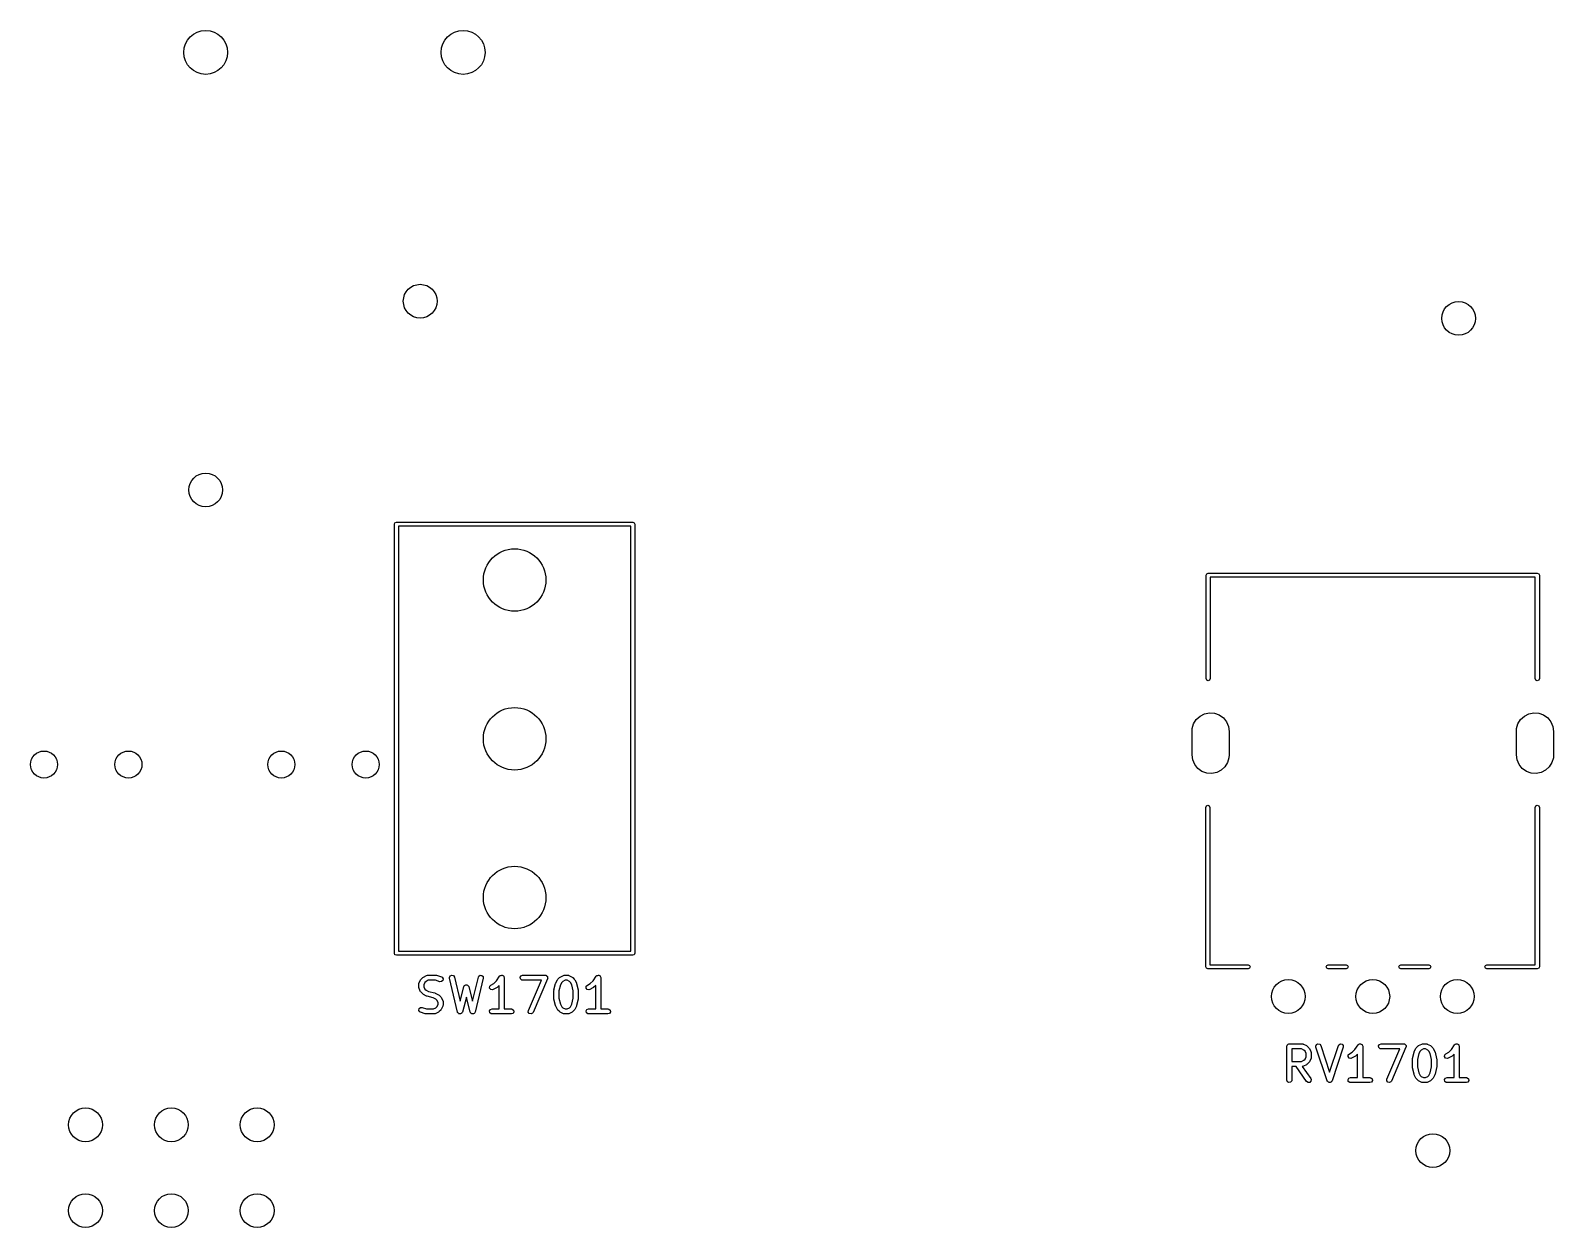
# Model space of a CAD drawing. Extents: x 58 to 241, y -129 to -56.
# Drawn here: x 195.22 to 240.3, y -128.77 to -93.33 of the extents above; entities that cross this region are included whole.
import ezdxf

# ---------------------------------------------------------------- set-up
doc = ezdxf.new("R2010")
doc.units = 0
doc.layers.add('BLACK', color=7, linetype='CONTINUOUS')

msp = doc.modelspace()

# ---------------------------------------------------------------- linework, layer by layer
at = {"layer": 'BLACK', "linetype": 'CONTINUOUS'}
for p, q in [((205.99, -107.95), (206.008, -107.908)), ((205.99, -120.65), (205.99, -107.95)), ((206.008, -107.908), (206.05, -107.89)), ((206.05, -107.89), (213.05, -107.89)), ((206.11, -108.01), (206.11, -120.59)), ((212.99, -108.01), (206.11, -108.01)), ((212.99, -120.59), (212.99, -108.01)), ((213.05, -107.89), (213.092, -107.908)), ((213.092, -107.908), (213.11, -107.95)), ((213.11, -107.95), (213.11, -120.65)), ((230.02, -109.46), (230.038, -109.418)), ((230.02, -112.52), (230.02, -109.46)), ((230.038, -109.418), (230.08, -109.4)), ((230.08, -109.4), (239.82, -109.4)), ((239.76, -109.52), (230.14, -109.52)), ((230.14, -109.52), (230.14, -112.52)), ((239.76, -112.52), (239.76, -109.52)), ((239.82, -109.4), (239.862, -109.418)), ((239.862, -109.418), (239.88, -109.46)), ((239.88, -109.46), (239.88, -112.52)), ((230.038, -112.562), (230.02, -112.52)), ((230.08, -112.58), (230.038, -112.562)), ((230.122, -112.562), (230.08, -112.58)), ((230.14, -112.52), (230.122, -112.562)), ((239.778, -112.562), (239.76, -112.52)), ((239.82, -112.58), (239.778, -112.562)), ((239.862, -112.562), (239.82, -112.58)), ((239.88, -112.52), (239.862, -112.562)), ((229.836, -113.628), (229.969, -113.561)), ((229.969, -113.561), (230.115, -113.531)), ((230.115, -113.531), (230.264, -113.542)), ((230.264, -113.542), (230.405, -113.593)), ((230.405, -113.593), (230.527, -113.679)), ((239.436, -113.628), (239.569, -113.561)), ((239.569, -113.561), (239.715, -113.531)), ((239.715, -113.531), (239.864, -113.542)), ((239.864, -113.542), (240.005, -113.593)), ((240.005, -113.593), (240.127, -113.679)), ((229.6, -114.08), (229.606, -114)), ((229.606, -114), (229.648, -113.856)), ((229.648, -113.856), (229.726, -113.729)), ((229.726, -113.729), (229.836, -113.628)), ((230.527, -113.679), (230.62, -113.795)), ((230.62, -113.795), (230.68, -113.932)), ((230.68, -113.932), (230.7, -114.08)), ((239.2, -114.08), (239.206, -114)), ((239.206, -114), (239.248, -113.856)), ((239.248, -113.856), (239.326, -113.729)), ((239.326, -113.729), (239.436, -113.628)), ((240.127, -113.679), (240.22, -113.795)), ((240.22, -113.795), (240.28, -113.932)), ((240.28, -113.932), (240.3, -114.08)), ((229.6, -114.78), (229.6, -114.08)), ((230.7, -114.08), (230.7, -114.78)), ((239.2, -114.78), (239.2, -114.08)), ((240.3, -114.08), (240.3, -114.78)), ((229.62, -114.928), (229.6, -114.78)), ((229.68, -115.065), (229.62, -114.928)), ((230.694, -114.86), (230.652, -115.004)), ((230.7, -114.78), (230.694, -114.86)), ((239.22, -114.928), (239.2, -114.78)), ((239.28, -115.065), (239.22, -114.928)), ((240.294, -114.86), (240.252, -115.004)), ((240.3, -114.78), (240.294, -114.86)), ((229.773, -115.181), (229.68, -115.065)), ((229.895, -115.267), (229.773, -115.181)), ((230.036, -115.318), (229.895, -115.267)), ((230.185, -115.329), (230.036, -115.318)), ((230.331, -115.299), (230.185, -115.329)), ((230.464, -115.232), (230.331, -115.299)), ((230.574, -115.131), (230.464, -115.232)), ((230.652, -115.004), (230.574, -115.131)), ((239.373, -115.181), (239.28, -115.065)), ((239.495, -115.267), (239.373, -115.181)), ((239.636, -115.318), (239.495, -115.267)), ((239.785, -115.329), (239.636, -115.318)), ((239.931, -115.299), (239.785, -115.329)), ((240.064, -115.232), (239.931, -115.299)), ((240.174, -115.131), (240.064, -115.232)), ((240.252, -115.004), (240.174, -115.131)), ((230.01, -116.33), (230.028, -116.288)), ((230.028, -116.288), (230.07, -116.27)), ((230.07, -116.27), (230.112, -116.288)), ((230.112, -116.288), (230.13, -116.33)), ((239.76, -116.33), (239.778, -116.288)), ((239.778, -116.288), (239.82, -116.27)), ((239.82, -116.27), (239.862, -116.288)), ((239.862, -116.288), (239.88, -116.33)), ((230.01, -121.05), (230.01, -116.33)), ((230.13, -116.33), (230.13, -120.99)), ((239.76, -120.99), (239.76, -116.33)), ((239.88, -116.33), (239.88, -121.05)), ((206.008, -120.692), (205.99, -120.65)), ((206.05, -120.71), (206.008, -120.692)), ((213.05, -120.71), (206.05, -120.71)), ((206.11, -120.59), (212.99, -120.59)), ((213.092, -120.692), (213.05, -120.71)), ((213.11, -120.65), (213.092, -120.692)), ((230.028, -121.092), (230.01, -121.05)), ((230.07, -121.11), (230.028, -121.092)), ((230.075, -121.108), (230.07, -121.11)), ((230.08, -121.11), (230.075, -121.108)), ((231.26, -121.11), (230.08, -121.11)), ((230.13, -120.99), (231.26, -120.99)), ((231.26, -120.99), (231.302, -121.008)), ((231.302, -121.092), (231.26, -121.11)), ((231.302, -121.008), (231.32, -121.05)), ((231.32, -121.05), (231.302, -121.092)), ((233.57, -121.05), (233.588, -121.008)), ((233.588, -121.092), (233.57, -121.05)), ((233.588, -121.008), (233.63, -120.99)), ((233.63, -121.11), (233.588, -121.092)), ((233.63, -120.99), (234.16, -120.99)), ((234.16, -121.11), (233.63, -121.11)), ((234.16, -120.99), (234.202, -121.008)), ((234.202, -121.092), (234.16, -121.11)), ((234.202, -121.008), (234.22, -121.05)), ((234.22, -121.05), (234.202, -121.092)), ((235.72, -121.05), (235.738, -121.008)), ((235.738, -121.092), (235.72, -121.05)), ((235.738, -121.008), (235.78, -120.99)), ((235.78, -121.11), (235.738, -121.092)), ((235.78, -120.99), (236.61, -120.99)), ((236.61, -121.11), (235.78, -121.11)), ((236.61, -120.99), (236.652, -121.008)), ((236.652, -121.092), (236.61, -121.11)), ((236.652, -121.008), (236.67, -121.05)), ((236.67, -121.05), (236.652, -121.092)), ((238.27, -121.05), (238.288, -121.008)), ((238.288, -121.092), (238.27, -121.05)), ((238.288, -121.008), (238.33, -120.99)), ((238.33, -121.11), (238.288, -121.092)), ((238.33, -120.99), (239.76, -120.99)), ((239.82, -121.11), (238.33, -121.11)), ((239.862, -121.092), (239.82, -121.11)), ((239.88, -121.05), (239.862, -121.092)), ((206.713, -121.563), (206.718, -121.537)), ((206.713, -121.658), (206.713, -121.563)), ((206.715, -121.662), (206.713, -121.658)), ((206.714, -121.667), (206.715, -121.662)), ((206.721, -121.692), (206.714, -121.667)), ((206.718, -121.537), (206.72, -121.534)), ((206.72, -121.534), (206.721, -121.529)), ((206.721, -121.529), (206.769, -121.434)), ((206.769, -121.787), (206.721, -121.692)), ((206.769, -121.434), (206.782, -121.416)), ((206.782, -121.416), (206.783, -121.415)), ((206.783, -121.415), (206.83, -121.367)), ((206.83, -121.367), (206.849, -121.354)), ((206.849, -121.354), (206.85, -121.353)), ((206.85, -121.353), (206.945, -121.305)), ((206.897, -121.512), (206.863, -121.581)), ((206.863, -121.581), (206.863, -121.64)), ((206.863, -121.64), (206.897, -121.709)), ((206.928, -121.482), (206.897, -121.512)), ((206.897, -121.709), (206.928, -121.739)), ((206.996, -121.447), (206.928, -121.482)), ((206.945, -121.305), (206.97, -121.298)), ((206.97, -121.298), (206.974, -121.299)), ((206.974, -121.299), (206.979, -121.297)), ((206.979, -121.297), (207.217, -121.297)), ((207.204, -121.447), (206.996, -121.447)), ((207.336, -121.491), (207.204, -121.447)), ((207.217, -121.297), (207.239, -121.301)), ((207.239, -121.301), (207.24, -121.301)), ((207.24, -121.301), (207.383, -121.349)), ((207.387, -121.49), (207.336, -121.491)), ((207.383, -121.349), (207.406, -121.361)), ((207.425, -121.456), (207.387, -121.49)), ((207.406, -121.361), (207.433, -121.405)), ((207.433, -121.405), (207.425, -121.456)), ((207.618, -121.364), (207.641, -121.318)), ((207.62, -121.39), (207.618, -121.364)), ((207.858, -122.39), (207.62, -121.39)), ((207.641, -121.318), (207.688, -121.298)), ((207.688, -121.298), (207.738, -121.312)), ((207.738, -121.312), (207.766, -121.355)), ((207.766, -121.355), (207.935, -122.066)), ((207.935, -122.066), (208.049, -121.639)), ((208.049, -121.639), (208.06, -121.615)), ((208.06, -121.615), (208.066, -121.611)), ((208.066, -121.611), (208.068, -121.605)), ((208.068, -121.605), (208.086, -121.597)), ((208.086, -121.597), (208.102, -121.586)), ((208.102, -121.586), (208.109, -121.586)), ((208.109, -121.586), (208.115, -121.583)), ((208.115, -121.583), (208.134, -121.588)), ((208.134, -121.588), (208.153, -121.59)), ((208.153, -121.59), (208.158, -121.595)), ((208.158, -121.595), (208.165, -121.597)), ((208.165, -121.597), (208.176, -121.613)), ((208.176, -121.613), (208.189, -121.626)), ((208.189, -121.626), (208.19, -121.633)), ((208.19, -121.633), (208.194, -121.639)), ((208.194, -121.639), (208.308, -122.066)), ((208.308, -122.066), (208.477, -121.355)), ((208.623, -121.39), (208.385, -122.39)), ((208.477, -121.355), (208.487, -121.331)), ((208.487, -121.331), (208.529, -121.301)), ((208.529, -121.301), (208.58, -121.304)), ((208.58, -121.304), (208.617, -121.339)), ((208.617, -121.339), (208.623, -121.39)), ((208.811, -121.679), (208.815, -121.628)), ((208.842, -121.721), (208.811, -121.679)), ((208.815, -121.628), (208.85, -121.591)), ((208.85, -121.591), (208.934, -121.549)), ((209.012, -121.678), (208.917, -121.725)), ((208.934, -121.549), (209.016, -121.467)), ((209.013, -121.676), (209.012, -121.678)), ((209.032, -121.664), (209.013, -121.676)), ((209.016, -121.467), (209.107, -121.331)), ((209.094, -121.601), (209.032, -121.664)), ((209.094, -122.297), (209.094, -121.601)), ((209.107, -121.331), (209.125, -121.312)), ((209.125, -121.312), (209.129, -121.311)), ((209.129, -121.311), (209.132, -121.307)), ((209.132, -121.307), (209.153, -121.304)), ((209.153, -121.304), (209.174, -121.298)), ((209.174, -121.298), (209.178, -121.299)), ((209.178, -121.299), (209.182, -121.299)), ((209.182, -121.299), (209.201, -121.309)), ((209.201, -121.309), (209.221, -121.318)), ((209.221, -121.318), (209.223, -121.322)), ((209.223, -121.322), (209.226, -121.324)), ((209.226, -121.324), (209.234, -121.345)), ((209.234, -121.345), (209.244, -121.364)), ((209.244, -121.364), (209.243, -121.368)), ((209.243, -121.368), (209.244, -121.372)), ((209.244, -121.372), (209.244, -122.297)), ((209.714, -121.359), (209.74, -121.315)), ((209.723, -121.41), (209.714, -121.359)), ((209.762, -121.443), (209.723, -121.41)), ((209.74, -121.315), (209.788, -121.297)), ((209.788, -121.447), (209.762, -121.443)), ((209.788, -121.297), (210.455, -121.297)), ((210.341, -121.447), (209.788, -121.447)), ((209.957, -122.343), (210.341, -121.447)), ((210.524, -121.402), (210.095, -122.402)), ((210.455, -121.297), (210.48, -121.302)), ((210.48, -121.302), (210.487, -121.308)), ((210.487, -121.308), (210.496, -121.31)), ((210.496, -121.31), (210.506, -121.324)), ((210.506, -121.324), (210.52, -121.335)), ((210.52, -121.335), (210.521, -121.344)), ((210.521, -121.344), (210.527, -121.351)), ((210.529, -121.385), (210.524, -121.393)), ((210.524, -121.393), (210.524, -121.402)), ((210.527, -121.351), (210.526, -121.368)), ((210.526, -121.368), (210.529, -121.385)), ((210.715, -121.735), (210.763, -121.545)), ((210.763, -121.545), (210.768, -121.533)), ((210.768, -121.533), (210.769, -121.529)), ((210.769, -121.529), (210.816, -121.434)), ((210.816, -121.434), (210.83, -121.416)), ((210.83, -121.415), (210.878, -121.367)), ((210.83, -121.416), (210.83, -121.415)), ((210.906, -121.589), (210.863, -121.763)), ((210.878, -121.367), (210.896, -121.354)), ((210.896, -121.354), (210.897, -121.353)), ((210.897, -121.353), (210.993, -121.305)), ((210.945, -121.512), (210.906, -121.589)), ((210.975, -121.482), (210.945, -121.512)), ((211.044, -121.447), (210.975, -121.482)), ((210.993, -121.305), (211.018, -121.298)), ((211.018, -121.298), (211.022, -121.299)), ((211.022, -121.299), (211.026, -121.297)), ((211.026, -121.297), (211.121, -121.297)), ((211.104, -121.447), (211.044, -121.447)), ((211.172, -121.482), (211.104, -121.447)), ((211.121, -121.297), (211.147, -121.302)), ((211.147, -121.302), (211.151, -121.305)), ((211.151, -121.305), (211.155, -121.305)), ((211.155, -121.305), (211.25, -121.353)), ((211.203, -121.512), (211.172, -121.482)), ((211.241, -121.589), (211.203, -121.512)), ((211.285, -121.763), (211.241, -121.589)), ((211.25, -121.353), (211.268, -121.366)), ((211.268, -121.366), (211.27, -121.367)), ((211.27, -121.367), (211.317, -121.415)), ((211.317, -121.415), (211.33, -121.433)), ((211.33, -121.433), (211.331, -121.434)), ((211.331, -121.434), (211.379, -121.529)), ((211.379, -121.529), (211.383, -121.542)), ((211.383, -121.542), (211.385, -121.545)), ((211.385, -121.545), (211.432, -121.735)), ((211.669, -121.679), (211.672, -121.628)), ((211.699, -121.721), (211.669, -121.679)), ((211.672, -121.628), (211.707, -121.591)), ((211.707, -121.591), (211.791, -121.549)), ((211.869, -121.678), (211.774, -121.725)), ((211.791, -121.549), (211.873, -121.467)), ((211.87, -121.676), (211.869, -121.678)), ((211.889, -121.664), (211.87, -121.676)), ((211.873, -121.467), (211.964, -121.331)), ((211.951, -121.601), (211.889, -121.664)), ((211.951, -122.297), (211.951, -121.601)), ((211.964, -121.331), (211.982, -121.312)), ((211.982, -121.312), (211.986, -121.311)), ((211.986, -121.311), (211.989, -121.307)), ((211.989, -121.307), (212.01, -121.304)), ((212.01, -121.304), (212.031, -121.298)), ((212.031, -121.298), (212.035, -121.299)), ((212.035, -121.299), (212.039, -121.299)), ((212.039, -121.299), (212.058, -121.309)), ((212.058, -121.309), (212.078, -121.318)), ((212.078, -121.318), (212.08, -121.322)), ((212.08, -121.322), (212.084, -121.324)), ((212.084, -121.324), (212.091, -121.345)), ((212.091, -121.345), (212.101, -121.364)), ((212.101, -121.364), (212.1, -121.368)), ((212.1, -121.368), (212.101, -121.372)), ((212.101, -121.372), (212.101, -122.297)), ((206.77, -121.788), (206.769, -121.787)), ((206.783, -121.806), (206.77, -121.788)), ((206.83, -121.854), (206.783, -121.806)), ((206.832, -121.855), (206.83, -121.854)), ((206.85, -121.868), (206.832, -121.855)), ((206.945, -121.916), (206.85, -121.868)), ((206.928, -121.739), (207.005, -121.778)), ((206.949, -121.916), (206.945, -121.916)), ((206.96, -121.921), (206.949, -121.916)), ((207.143, -121.967), (206.96, -121.921)), ((207.005, -121.778), (207.187, -121.823)), ((207.22, -122.005), (207.143, -121.967)), ((207.187, -121.823), (207.199, -121.829)), ((207.199, -121.829), (207.203, -121.829)), ((207.203, -121.829), (207.298, -121.877)), ((207.25, -122.036), (207.22, -122.005)), ((207.285, -122.104), (207.25, -122.036)), ((207.25, -122.233), (207.285, -122.164)), ((207.285, -122.164), (207.285, -122.104)), ((207.298, -121.877), (207.316, -121.89)), ((207.316, -121.89), (207.317, -121.891)), ((207.317, -121.891), (207.365, -121.938)), ((207.365, -121.938), (207.378, -121.957)), ((207.378, -121.957), (207.379, -121.958)), ((207.379, -121.958), (207.427, -122.053)), ((207.427, -122.053), (207.434, -122.078)), ((207.434, -122.078), (207.433, -122.082)), ((207.433, -122.082), (207.435, -122.087)), ((207.435, -122.087), (207.435, -122.182)), ((208.121, -121.949), (208.003, -122.392)), ((208.239, -122.392), (208.121, -121.949)), ((208.892, -121.733), (208.842, -121.721)), ((208.917, -121.725), (208.892, -121.733)), ((210.713, -121.753), (210.716, -121.739)), ((210.713, -121.991), (210.713, -121.753)), ((210.714, -121.995), (210.713, -121.991)), ((210.715, -122.01), (210.714, -121.995)), ((210.716, -121.739), (210.715, -121.735)), ((210.763, -122.2), (210.715, -122.01)), ((210.863, -121.763), (210.863, -121.982)), ((210.863, -121.982), (210.906, -122.156)), ((210.906, -122.156), (210.945, -122.233)), ((211.203, -122.233), (211.241, -122.156)), ((211.241, -122.156), (211.285, -121.982)), ((211.285, -121.982), (211.285, -121.763)), ((211.432, -122.01), (211.385, -122.2)), ((211.432, -121.735), (211.433, -121.75)), ((211.435, -121.991), (211.432, -122.006)), ((211.432, -122.006), (211.432, -122.01)), ((211.433, -121.75), (211.435, -121.753)), ((211.435, -121.753), (211.435, -121.991)), ((211.749, -121.733), (211.699, -121.721)), ((211.774, -121.725), (211.749, -121.733)), ((206.715, -122.34), (206.722, -122.289)), ((206.741, -122.384), (206.715, -122.34)), ((206.722, -122.289), (206.761, -122.255)), ((206.764, -122.396), (206.741, -122.384)), ((206.761, -122.255), (206.812, -122.254)), ((206.907, -122.444), (206.764, -122.396)), ((206.812, -122.254), (206.943, -122.297)), ((206.909, -122.443), (206.907, -122.444)), ((206.931, -122.447), (206.909, -122.443)), ((207.169, -122.447), (206.931, -122.447)), ((206.943, -122.297), (207.151, -122.297)), ((207.151, -122.297), (207.22, -122.263)), ((207.173, -122.446), (207.169, -122.447)), ((207.178, -122.447), (207.173, -122.446)), ((207.203, -122.439), (207.178, -122.447)), ((207.298, -122.392), (207.203, -122.439)), ((207.22, -122.263), (207.25, -122.233)), ((207.299, -122.391), (207.298, -122.392)), ((207.317, -122.378), (207.299, -122.391)), ((207.365, -122.33), (207.317, -122.378)), ((207.366, -122.329), (207.365, -122.33)), ((207.379, -122.311), (207.366, -122.329)), ((207.427, -122.215), (207.379, -122.311)), ((207.43, -122.208), (207.427, -122.211)), ((207.427, -122.211), (207.427, -122.215)), ((207.435, -122.182), (207.43, -122.208)), ((207.862, -122.396), (207.858, -122.39)), ((207.863, -122.404), (207.862, -122.396)), ((207.876, -122.417), (207.863, -122.404)), ((207.886, -122.433), (207.876, -122.417)), ((207.894, -122.435), (207.886, -122.433)), ((207.899, -122.44), (207.894, -122.435)), ((207.918, -122.442), (207.899, -122.44)), ((207.935, -122.447), (207.918, -122.442)), ((207.943, -122.444), (207.935, -122.447)), ((207.95, -122.445), (207.943, -122.444)), ((207.966, -122.434), (207.95, -122.445)), ((207.982, -122.427), (207.966, -122.434)), ((207.986, -122.42), (207.982, -122.427)), ((207.992, -122.415), (207.986, -122.42)), ((208.003, -122.392), (207.992, -122.415)), ((208.244, -122.398), (208.239, -122.392)), ((208.245, -122.406), (208.244, -122.398)), ((208.258, -122.419), (208.245, -122.406)), ((208.269, -122.434), (208.258, -122.419)), ((208.276, -122.436), (208.269, -122.434)), ((208.282, -122.441), (208.276, -122.436)), ((208.301, -122.442), (208.282, -122.441)), ((208.318, -122.447), (208.301, -122.442)), ((208.325, -122.444), (208.318, -122.447)), ((208.333, -122.444), (208.325, -122.444)), ((208.348, -122.433), (208.333, -122.444)), ((208.365, -122.425), (208.348, -122.433)), ((208.368, -122.418), (208.365, -122.425)), ((208.375, -122.414), (208.368, -122.418)), ((208.385, -122.39), (208.375, -122.414)), ((208.809, -122.359), (208.835, -122.315)), ((208.818, -122.41), (208.809, -122.359)), ((208.858, -122.443), (208.818, -122.41)), ((208.835, -122.315), (208.883, -122.297)), ((208.883, -122.447), (208.858, -122.443)), ((208.883, -122.297), (209.094, -122.297)), ((209.455, -122.447), (208.883, -122.447)), ((209.244, -122.297), (209.455, -122.297)), ((209.455, -122.297), (209.48, -122.302)), ((209.503, -122.43), (209.455, -122.447)), ((209.48, -122.302), (209.52, -122.335)), ((209.529, -122.385), (209.503, -122.43)), ((209.52, -122.335), (209.529, -122.385)), ((209.954, -122.394), (209.957, -122.343)), ((209.985, -122.435), (209.954, -122.394)), ((210.035, -122.447), (209.985, -122.435)), ((210.081, -122.424), (210.035, -122.447)), ((210.095, -122.402), (210.081, -122.424)), ((210.765, -122.203), (210.763, -122.2)), ((210.769, -122.215), (210.765, -122.203)), ((210.816, -122.311), (210.769, -122.215)), ((210.817, -122.312), (210.816, -122.311)), ((210.83, -122.33), (210.817, -122.312)), ((210.878, -122.378), (210.83, -122.33)), ((210.879, -122.378), (210.878, -122.378)), ((210.897, -122.392), (210.879, -122.378)), ((210.993, -122.439), (210.897, -122.392)), ((210.945, -122.233), (210.975, -122.263)), ((210.975, -122.263), (211.044, -122.297)), ((210.997, -122.44), (210.993, -122.439)), ((211.001, -122.443), (210.997, -122.44)), ((211.026, -122.447), (211.001, -122.443)), ((211.121, -122.447), (211.026, -122.447)), ((211.044, -122.297), (211.104, -122.297)), ((211.104, -122.297), (211.172, -122.263)), ((211.126, -122.446), (211.121, -122.447)), ((211.13, -122.447), (211.126, -122.446)), ((211.155, -122.439), (211.13, -122.447)), ((211.25, -122.392), (211.155, -122.439)), ((211.172, -122.263), (211.203, -122.233)), ((211.251, -122.391), (211.25, -122.392)), ((211.27, -122.378), (211.251, -122.391)), ((211.317, -122.33), (211.27, -122.378)), ((211.318, -122.329), (211.317, -122.33)), ((211.331, -122.311), (211.318, -122.329)), ((211.379, -122.215), (211.331, -122.311)), ((211.385, -122.2), (211.379, -122.212)), ((211.379, -122.212), (211.379, -122.215)), ((211.667, -122.359), (211.692, -122.315)), ((211.676, -122.41), (211.667, -122.359)), ((211.715, -122.443), (211.676, -122.41)), ((211.692, -122.315), (211.74, -122.297)), ((211.74, -122.447), (211.715, -122.443)), ((211.74, -122.297), (211.951, -122.297)), ((212.312, -122.447), (211.74, -122.447)), ((212.101, -122.297), (212.312, -122.297)), ((212.312, -122.297), (212.338, -122.302)), ((212.36, -122.43), (212.312, -122.447)), ((212.338, -122.302), (212.377, -122.335)), ((212.386, -122.385), (212.36, -122.43)), ((212.377, -122.335), (212.386, -122.385)), ((232.407, -123.404), (232.408, -123.395)), ((232.407, -124.404), (232.407, -123.404)), ((232.408, -123.391), (232.41, -123.388)), ((232.408, -123.395), (232.408, -123.391)), ((232.41, -123.388), (232.411, -123.379)), ((232.411, -123.379), (232.424, -123.364)), ((232.424, -123.364), (232.434, -123.347)), ((232.434, -123.347), (232.44, -123.345)), ((232.44, -123.345), (232.444, -123.339)), ((232.444, -123.339), (232.463, -123.336)), ((232.463, -123.336), (232.482, -123.329)), ((232.482, -123.329), (232.863, -123.329)), ((232.557, -123.479), (232.557, -123.853)), ((232.845, -123.479), (232.557, -123.479)), ((232.914, -123.514), (232.845, -123.479)), ((232.863, -123.329), (232.888, -123.334)), ((232.888, -123.334), (232.892, -123.337)), ((232.892, -123.337), (232.896, -123.337)), ((232.896, -123.337), (232.991, -123.385)), ((232.944, -123.544), (232.914, -123.514)), ((232.991, -123.385), (233.01, -123.398)), ((233.01, -123.398), (233.011, -123.399)), ((233.011, -123.399), (233.059, -123.447)), ((233.059, -123.447), (233.071, -123.465)), ((233.071, -123.465), (233.073, -123.466)), ((233.073, -123.466), (233.12, -123.561)), ((233.264, -123.402), (233.283, -123.355)), ((233.268, -123.428), (233.264, -123.402)), ((233.601, -124.428), (233.268, -123.428)), ((233.283, -123.355), (233.328, -123.33)), ((233.328, -123.33), (233.378, -123.34)), ((233.378, -123.34), (233.41, -123.381)), ((233.41, -123.381), (233.672, -124.167)), ((233.672, -124.167), (233.934, -123.381)), ((234.077, -123.428), (233.743, -124.428)), ((233.934, -123.381), (233.947, -123.358)), ((233.947, -123.358), (233.991, -123.331)), ((233.991, -123.331), (234.041, -123.338)), ((234.041, -123.338), (234.075, -123.377)), ((234.075, -123.377), (234.077, -123.428)), ((234.342, -123.581), (234.423, -123.499)), ((234.423, -123.499), (234.515, -123.363)), ((234.515, -123.363), (234.533, -123.344)), ((234.533, -123.344), (234.537, -123.343)), ((234.537, -123.343), (234.539, -123.339)), ((234.539, -123.339), (234.561, -123.336)), ((234.561, -123.336), (234.582, -123.33)), ((234.582, -123.33), (234.586, -123.331)), ((234.586, -123.331), (234.59, -123.331)), ((234.59, -123.331), (234.609, -123.341)), ((234.609, -123.341), (234.629, -123.35)), ((234.629, -123.35), (234.631, -123.354)), ((234.631, -123.354), (234.634, -123.356)), ((234.634, -123.356), (234.642, -123.377)), ((234.642, -123.377), (234.652, -123.396)), ((234.652, -123.396), (234.651, -123.4)), ((234.651, -123.4), (234.652, -123.404)), ((234.652, -123.404), (234.652, -124.329)), ((235.122, -123.391), (235.148, -123.347)), ((235.131, -123.442), (235.122, -123.391)), ((235.17, -123.475), (235.131, -123.442)), ((235.148, -123.347), (235.196, -123.329)), ((235.196, -123.479), (235.17, -123.475)), ((235.196, -123.329), (235.863, -123.329)), ((235.749, -123.479), (235.196, -123.479)), ((235.365, -124.375), (235.749, -123.479)), ((235.932, -123.434), (235.503, -124.434)), ((235.863, -123.329), (235.888, -123.334)), ((235.888, -123.334), (235.895, -123.34)), ((235.895, -123.34), (235.904, -123.342)), ((235.904, -123.342), (235.914, -123.356)), ((235.914, -123.356), (235.928, -123.367)), ((235.928, -123.367), (235.929, -123.376)), ((235.929, -123.376), (235.935, -123.383)), ((235.937, -123.417), (235.932, -123.425)), ((235.932, -123.425), (235.932, -123.434)), ((235.935, -123.383), (235.934, -123.4)), ((235.934, -123.4), (235.937, -123.417)), ((236.177, -123.561), (236.224, -123.466)), ((236.224, -123.466), (236.238, -123.448)), ((236.238, -123.447), (236.286, -123.399)), ((236.238, -123.448), (236.238, -123.447)), ((236.286, -123.399), (236.304, -123.386)), ((236.304, -123.386), (236.305, -123.385)), ((236.305, -123.385), (236.401, -123.337)), ((236.383, -123.514), (236.353, -123.544)), ((236.452, -123.479), (236.383, -123.514)), ((236.401, -123.337), (236.426, -123.33)), ((236.426, -123.33), (236.43, -123.331)), ((236.43, -123.331), (236.434, -123.329)), ((236.434, -123.329), (236.529, -123.329)), ((236.512, -123.479), (236.452, -123.479)), ((236.58, -123.514), (236.512, -123.479)), ((236.529, -123.329), (236.555, -123.334)), ((236.555, -123.334), (236.558, -123.337)), ((236.558, -123.337), (236.563, -123.337)), ((236.563, -123.337), (236.658, -123.385)), ((236.611, -123.544), (236.58, -123.514)), ((236.658, -123.385), (236.676, -123.398)), ((236.676, -123.398), (236.678, -123.399)), ((236.678, -123.399), (236.725, -123.447)), ((236.725, -123.447), (236.738, -123.465)), ((236.738, -123.465), (236.739, -123.466)), ((236.739, -123.466), (236.787, -123.561)), ((237.199, -123.581), (237.281, -123.499)), ((237.281, -123.499), (237.372, -123.363)), ((237.372, -123.363), (237.39, -123.344)), ((237.39, -123.344), (237.394, -123.343)), ((237.394, -123.343), (237.397, -123.339)), ((237.397, -123.339), (237.418, -123.336)), ((237.418, -123.336), (237.439, -123.33)), ((237.439, -123.33), (237.443, -123.331)), ((237.443, -123.331), (237.447, -123.331)), ((237.447, -123.331), (237.466, -123.341)), ((237.466, -123.341), (237.486, -123.35)), ((237.486, -123.35), (237.488, -123.354)), ((237.488, -123.354), (237.492, -123.356)), ((237.492, -123.356), (237.499, -123.377)), ((237.499, -123.377), (237.509, -123.396)), ((237.509, -123.396), (237.508, -123.4)), ((237.508, -123.4), (237.509, -123.404)), ((237.509, -123.404), (237.509, -124.329)), ((232.557, -123.853), (232.845, -123.853)), ((232.845, -123.853), (232.914, -123.819)), ((232.991, -123.948), (232.896, -123.995)), ((232.914, -123.819), (232.944, -123.789)), ((232.978, -123.613), (232.944, -123.544)), ((232.944, -123.789), (232.978, -123.72)), ((232.978, -123.72), (232.978, -123.613)), ((232.993, -123.946), (232.991, -123.948)), ((233.011, -123.934), (232.993, -123.946)), ((233.059, -123.886), (233.011, -123.934)), ((233.073, -123.866), (233.059, -123.885)), ((233.059, -123.885), (233.059, -123.886)), ((233.12, -123.771), (233.073, -123.866)), ((233.12, -123.561), (233.128, -123.586)), ((233.121, -123.767), (233.12, -123.771)), ((233.124, -123.763), (233.121, -123.767)), ((233.128, -123.738), (233.124, -123.763)), ((233.128, -123.586), (233.127, -123.591)), ((233.127, -123.591), (233.128, -123.595)), ((233.128, -123.595), (233.128, -123.738)), ((234.219, -123.711), (234.222, -123.66)), ((234.25, -123.753), (234.219, -123.711)), ((234.222, -123.66), (234.258, -123.623)), ((234.3, -123.765), (234.25, -123.753)), ((234.258, -123.623), (234.342, -123.581)), ((234.325, -123.757), (234.3, -123.765)), ((234.42, -123.71), (234.325, -123.757)), ((234.421, -123.708), (234.42, -123.71)), ((234.44, -123.696), (234.421, -123.708)), ((234.502, -123.633), (234.44, -123.696)), ((234.502, -124.329), (234.502, -123.633)), ((236.121, -123.785), (236.124, -123.771)), ((236.121, -124.023), (236.121, -123.785)), ((236.123, -123.767), (236.171, -123.577)), ((236.124, -123.771), (236.123, -123.767)), ((236.171, -123.577), (236.176, -123.565)), ((236.176, -123.565), (236.177, -123.561)), ((236.314, -123.621), (236.271, -123.795)), ((236.271, -123.795), (236.271, -124.014)), ((236.353, -123.544), (236.314, -123.621)), ((236.649, -123.621), (236.611, -123.544)), ((236.692, -123.795), (236.649, -123.621)), ((236.692, -124.014), (236.692, -123.795)), ((236.787, -123.561), (236.791, -123.574)), ((236.791, -123.574), (236.793, -123.577)), ((236.793, -123.577), (236.84, -123.767)), ((236.84, -123.767), (236.841, -123.782)), ((236.841, -123.782), (236.842, -123.785)), ((236.842, -123.785), (236.842, -124.023)), ((237.077, -123.711), (237.08, -123.66)), ((237.107, -123.753), (237.077, -123.711)), ((237.08, -123.66), (237.115, -123.623)), ((237.157, -123.765), (237.107, -123.753)), ((237.115, -123.623), (237.199, -123.581)), ((237.182, -123.757), (237.157, -123.765)), ((237.277, -123.71), (237.182, -123.757)), ((237.278, -123.708), (237.277, -123.71)), ((237.297, -123.696), (237.278, -123.708)), ((237.359, -123.633), (237.297, -123.696)), ((237.359, -124.329), (237.359, -123.633)), ((232.424, -124.453), (232.407, -124.404)), ((232.557, -124.404), (232.552, -124.43)), ((232.681, -124.003), (232.557, -124.003)), ((232.557, -124.003), (232.557, -124.404)), ((232.992, -124.447), (232.681, -124.003)), ((232.867, -124.002), (232.864, -124.003)), ((232.864, -124.003), (233.115, -124.361)), ((232.871, -124.003), (232.867, -124.002)), ((232.896, -123.995), (232.871, -124.003)), ((233.115, -124.361), (233.126, -124.385)), ((233.126, -124.385), (233.121, -124.436)), ((234.217, -124.391), (234.243, -124.347)), ((234.226, -124.442), (234.217, -124.391)), ((234.243, -124.347), (234.291, -124.329)), ((234.291, -124.329), (234.502, -124.329)), ((234.652, -124.329), (234.863, -124.329)), ((234.863, -124.329), (234.888, -124.334)), ((234.888, -124.334), (234.928, -124.367)), ((234.937, -124.417), (234.911, -124.462)), ((234.928, -124.367), (234.937, -124.417)), ((235.362, -124.426), (235.365, -124.375)), ((236.122, -124.027), (236.121, -124.023)), ((236.123, -124.042), (236.122, -124.027)), ((236.171, -124.232), (236.123, -124.042)), ((236.173, -124.235), (236.171, -124.232)), ((236.177, -124.247), (236.173, -124.235)), ((236.224, -124.343), (236.177, -124.247)), ((236.225, -124.344), (236.224, -124.343)), ((236.238, -124.362), (236.225, -124.344)), ((236.286, -124.41), (236.238, -124.362)), ((236.271, -124.014), (236.314, -124.188)), ((236.287, -124.41), (236.286, -124.41)), ((236.305, -124.424), (236.287, -124.41)), ((236.314, -124.188), (236.353, -124.265)), ((236.353, -124.265), (236.383, -124.295)), ((236.383, -124.295), (236.452, -124.329)), ((236.452, -124.329), (236.512, -124.329)), ((236.512, -124.329), (236.58, -124.295)), ((236.58, -124.295), (236.611, -124.265)), ((236.611, -124.265), (236.649, -124.188)), ((236.649, -124.188), (236.692, -124.014)), ((236.678, -124.41), (236.659, -124.423)), ((236.725, -124.362), (236.678, -124.41)), ((236.726, -124.361), (236.725, -124.362)), ((236.739, -124.343), (236.726, -124.361)), ((236.787, -124.247), (236.739, -124.343)), ((236.793, -124.232), (236.787, -124.244)), ((236.787, -124.244), (236.787, -124.247)), ((236.84, -124.042), (236.793, -124.232)), ((236.842, -124.023), (236.84, -124.038)), ((236.84, -124.038), (236.84, -124.042)), ((237.075, -124.391), (237.1, -124.347)), ((237.083, -124.442), (237.075, -124.391)), ((237.1, -124.347), (237.148, -124.329)), ((237.148, -124.329), (237.359, -124.329)), ((237.509, -124.329), (237.72, -124.329)), ((237.72, -124.329), (237.746, -124.334)), ((237.746, -124.334), (237.785, -124.367)), ((237.794, -124.417), (237.768, -124.462)), ((237.785, -124.367), (237.794, -124.417)), ((232.469, -124.478), (232.424, -124.453)), ((232.519, -124.469), (232.469, -124.478)), ((232.552, -124.43), (232.519, -124.469)), ((233.034, -124.477), (232.992, -124.447)), ((233.085, -124.472), (233.034, -124.477)), ((233.121, -124.436), (233.085, -124.472)), ((233.602, -124.43), (233.601, -124.428)), ((233.602, -124.432), (233.602, -124.43)), ((233.618, -124.45), (233.602, -124.432)), ((233.633, -124.468), (233.618, -124.45)), ((233.635, -124.469), (233.633, -124.468)), ((233.637, -124.47), (233.635, -124.469)), ((233.66, -124.474), (233.637, -124.47)), ((233.683, -124.479), (233.66, -124.474)), ((233.685, -124.478), (233.683, -124.479)), ((233.687, -124.478), (233.685, -124.478)), ((233.707, -124.465), (233.687, -124.478)), ((233.728, -124.454), (233.707, -124.465)), ((233.729, -124.452), (233.728, -124.454)), ((233.731, -124.451), (233.729, -124.452)), ((233.743, -124.428), (233.731, -124.451)), ((234.266, -124.475), (234.226, -124.442)), ((234.291, -124.479), (234.266, -124.475)), ((234.863, -124.479), (234.291, -124.479)), ((234.911, -124.462), (234.863, -124.479)), ((235.393, -124.467), (235.362, -124.426)), ((235.443, -124.479), (235.393, -124.467)), ((235.489, -124.456), (235.443, -124.479)), ((235.503, -124.434), (235.489, -124.456)), ((236.401, -124.471), (236.305, -124.424)), ((236.405, -124.472), (236.401, -124.471)), ((236.408, -124.475), (236.405, -124.472)), ((236.434, -124.479), (236.408, -124.475)), ((236.529, -124.479), (236.434, -124.479)), ((236.534, -124.478), (236.529, -124.479)), ((236.538, -124.479), (236.534, -124.478)), ((236.563, -124.471), (236.538, -124.479)), ((236.658, -124.424), (236.563, -124.471)), ((236.659, -124.423), (236.658, -124.424)), ((237.123, -124.475), (237.083, -124.442)), ((237.148, -124.479), (237.123, -124.475)), ((237.72, -124.479), (237.148, -124.479)), ((237.768, -124.462), (237.72, -124.479))]:
    msp.add_line(p, q, dxfattribs=at)
at = {"layer": 'BLACK'}
for centre, radius in [((200.406, -93.98), 0.65), ((208.026, -93.98), 0.65), ((206.756, -101.346), 0.5), ((237.49, -101.854), 0.5), ((200.406, -106.934), 0.5), ((209.55, -109.6), 0.925), ((209.55, -114.3), 0.925), ((195.62, -115.062), 0.4), ((198.12, -115.062), 0.4), ((202.644, -115.062), 0.4), ((205.144, -115.062), 0.4), ((209.55, -119), 0.925), ((232.45, -121.93), 0.5), ((234.95, -121.93), 0.5), ((237.45, -121.93), 0.5), ((196.85, -125.73), 0.5), ((199.39, -125.73), 0.5), ((201.93, -125.73), 0.5), ((236.728, -126.492), 0.5), ((196.85, -128.27), 0.5), ((199.39, -128.27), 0.5), ((201.93, -128.27), 0.5)]:
    msp.add_circle(centre, radius, dxfattribs=at)

doc.saveas('drawing.dxf')
